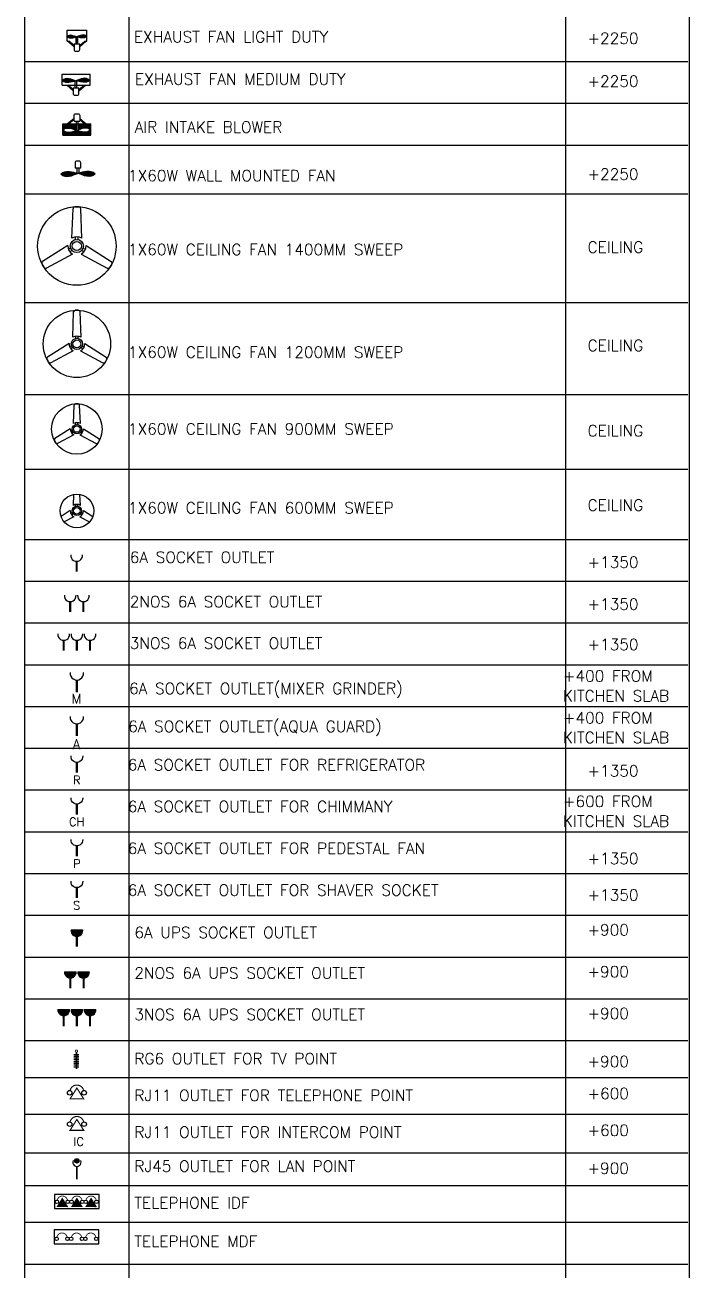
# Model space of a CAD drawing. Header units: metres. Extents: x 191982 to 427160, y -8904 to 80370.
# Drawn here: x 191982 to 203831, y 13673 to 35884 of the extents above; entities that cross this region are included whole.
import ezdxf
from ezdxf.enums import TextEntityAlignment as Align

# ---------------------------------------------------------------- set-up
doc = ezdxf.new("R2010")
doc.units = ezdxf.units.M
doc.header["$LTSCALE"] = 700
doc.header["$MEASUREMENT"] = 0
doc.linetypes.add('dashed', pattern=[0])
doc.layers.get('0').update_dxf_attribs({"lineweight": 9})
for name, color, linetype, lineweight in [('EMATE_LEGENDS', 7, 'Continuous', 30), ('EMATE_LIGHTS', 6, 'Continuous', 30), ('EMATE_POINTS', 1, 'Continuous', 30)]:
    doc.layers.add(name, color=color, linetype=linetype, lineweight=lineweight)
doc.styles.add('ROMAND', font='ROMAND.shx')
pattern_1 = [(45, (14510.01708, 4313.10272), (-0.0883883476, 0.0883883476), [])]

# ---------------------------------------------------------------- blocks, each defined once
blk = doc.blocks.new('SOC-6A')
at = {"const_width": 0.375}
blk.add_lwpolyline([(0, -2.9), (0, -1.04)], dxfattribs=at)
blk.add_arc((0, 0), 1.04, 174.6917, 5.3083)
at = {"style": 'ROMAND'}
blk.add_attdef('TYPE', text='', height=1.5, dxfattribs=at).set_placement((0.31, -4.9), align=Align.CENTER)
at = {"style": 'ROMAND', "flags": 1}
for tag, p in [('WATT', (0.22, -7.19)), ('DESC', (0.22, -9.33))]:
    blk.add_attdef(tag, text='', height=1.5, dxfattribs=at).set_placement(p, align=Align.CENTER)
blk = doc.blocks.new('CFAN-600')
for p, q in [((-62, 99), (-55, 295)), ((62, 99), (55, 295)), ((-117, 5), (-283, -100)), ((-17, 82), (-17, 115)), ((17, 82), (17, 115)), ((117, 5), (283, -100)), ((-54, -103), (-228, -195)), ((-79, -26), (-108, -43)), ((-62, -55), (-92, -72)), ((54, -103), (228, -195)), ((62, -55), (92, -72)), ((79, -26), (108, -43))]:
    blk.add_line(p, q)
for radius in [300, 83.3, 58.3]:
    blk.add_circle((0, 0), radius)
for start, end in [(177.6076, 242.3924), (57.6076, 122.3924), (297.6076, 2.3924)]:
    blk.add_arc((0, 0), 117, start, end)
at = {"style": 'ROMAND', "flags": 1}
for tag, p in [('WATT', (-15, -377)), ('DESC', (-15, -590))]:
    blk.add_attdef(tag, text='', height=150, dxfattribs=at).set_placement(p, align=Align.CENTER)
blk = doc.blocks.new('CFAN-900')
for p, q in [((-62, 99), (-49, 425)), ((62, 99), (49, 425)), ((-117, 5), (-393, -170)), ((-17, 82), (-17, 115)), ((17, 82), (17, 115)), ((117, 5), (393, -170)), ((-54, -103), (-344, -255)), ((-79, -26), (-108, -43)), ((-62, -55), (-92, -72)), ((54, -103), (344, -255)), ((62, -55), (92, -72)), ((79, -26), (108, -43))]:
    blk.add_line(p, q)
at = {"linetype": 'dashed'}
blk.add_circle((0, 0), 450, dxfattribs=at)
for radius in [83.3, 58.3]:
    blk.add_circle((0, 0), radius)
for centre, radius, start, end in [((-24, 424), 25, 92.9274, 177.9847), ((0, -50), 500, 87.0726, 92.9274), ((24, 424), 25, 2.0153, 87.0726), ((0, 0), 117, 177.6076, 242.3924), ((0, 0), 117, 57.6076, 122.3924), ((0, 0), 117, 297.6076, 2.3924), ((-380, -191), 25, 122.0153, 207.0726), ((43, 25), 500, 207.0726, 212.9274), ((-43, 25), 500, 327.0726, 332.9274), ((380, -191), 25, 332.9274, 57.9847), ((-355, -233), 25, 212.9274, 297.9847), ((355, -233), 25, 242.0153, 327.0726)]:
    blk.add_arc(centre, radius, start, end)
at = {"style": 'ROMAND', "flags": 1}
for tag, p in [('WATT', (-15, -377)), ('DESC', (-15, -590))]:
    blk.add_attdef(tag, text='', height=150, dxfattribs=at).set_placement(p, align=Align.CENTER)
blk = doc.blocks.new('CFAN-1200')
for p, q in [((-75, 118), (-59, 570)), ((75, 118), (59, 570)), ((-140, 6), (-523, -234)), ((-20, 98), (-20, 139)), ((20, 98), (20, 139)), ((140, 6), (523, -234)), ((-65, -124), (-464, -336)), ((-95, -32), (-130, -52)), ((-75, -66), (-110, -87)), ((65, -124), (464, -336)), ((75, -66), (110, -87)), ((95, -32), (130, -52))]:
    blk.add_line(p, q)
at = {"linetype": 'dashed'}
blk.add_circle((0, 0), 600, dxfattribs=at)
for radius in [100, 70]:
    blk.add_circle((0, 0), radius)
for centre, radius, start, end in [((-29, 569), 30, 92.9274, 177.9847), ((0, 0), 600, 87.0726, 92.9274), ((29, 569), 30, 2.0153, 87.0726), ((0, 0), 140, 177.6076, 242.3924), ((0, 0), 140, 57.6076, 122.3924), ((0, 0), 140, 297.6076, 2.3924), ((-508, -259), 30, 122.0153, 207.0726), ((0, 0), 600, 207.0726, 212.9274), ((-478, -310), 30, 212.9274, 297.9847), ((478, -310), 30, 242.0153, 327.0726), ((0, 0), 600, 327.0726, 332.9274), ((508, -259), 30, 332.9274, 57.9847)]:
    blk.add_arc(centre, radius, start, end)
at = {"style": 'ROMAND', "flags": 1}
for tag, p in [('WATT', (0, -381)), ('DESC', (0, -595))]:
    blk.add_attdef(tag, text='', height=150, dxfattribs=at).set_placement(p, align=Align.CENTER)
blk = doc.blocks.new('CFAN-1400')
for p, q in [((-88, 138), (-69, 665)), ((88, 138), (69, 665)), ((-163, 7), (-611, -273)), ((-23, 114), (-23, 162)), ((23, 114), (23, 162)), ((163, 7), (611, -273)), ((-76, -145), (-542, -392)), ((-111, -37), (-152, -61)), ((-87, -77), (-128, -101)), ((76, -145), (542, -392)), ((87, -77), (128, -101)), ((111, -37), (152, -61))]:
    blk.add_line(p, q)
at = {"linetype": 'dashed'}
blk.add_circle((0, 0), 700, dxfattribs=at)
for radius in [117, 81.7]:
    blk.add_circle((0, 0), radius)
for centre, radius, start, end in [((-34, 664), 35, 92.9274, 177.9847), ((0, 0), 700, 87.0726, 92.9274), ((34, 664), 35, 2.0153, 87.0726), ((0, 0), 163, 177.6076, 242.3924), ((0, 0), 163, 57.6076, 122.3924), ((0, 0), 163, 297.6076, 2.3924), ((-592, -303), 35, 122.0153, 207.0726), ((0, 0), 700, 207.0726, 212.9274), ((-558, -361), 35, 212.9274, 297.9847), ((558, -361), 35, 242.0153, 327.0726), ((0, 0), 700, 327.0726, 332.9274), ((592, -303), 35, 332.9274, 57.9847)]:
    blk.add_arc(centre, radius, start, end)
at = {"style": 'ROMAND', "flags": 1}
for tag, p in [('WATT', (35, -360)), ('DESC', (35, -574))]:
    blk.add_attdef(tag, text='', height=150, dxfattribs=at).set_placement(p, align=Align.CENTER)
blk = doc.blocks.new('SOC-6A-UPS-3NO')
h = blk.add_hatch()
h.set_pattern_fill('ANSI31', color=256, style=0)
h.set_pattern_definition([(45, (14507.6632, 4313.10272), (-0.0883883476, 0.0883883476), [])])
h.paths.add_polyline_path([(-1.32, 0), (-3.39, 0, 1.097221)])
h = blk.add_hatch()
h.set_pattern_fill('ANSI31', color=256, style=0)
h.set_pattern_definition(pattern_1)
h.paths.add_polyline_path([(1.03, 0), (-1.03, 0, 1.097221)])
h = blk.add_hatch()
h.set_pattern_fill('ANSI31', color=256, style=0)
h.set_pattern_definition([(45, (14512.37097, 4313.10272), (-0.0883883476, 0.0883883476), [])])
h.paths.add_polyline_path([(3.39, 0), (1.32, 0, 1.097221)])
for p, q in [((-3.39, 0), (-1.32, 0)), ((-1.03, 0), (1.03, 0)), ((1.32, 0), (3.39, 0))]:
    blk.add_line(p, q)
at = {"const_width": 0.375}
for points in [[(-2.35, -3), (-2.35, -1.13)], [(0, -3), (0, -1.13)], [(2.35, -3), (2.35, -1.13)]]:
    blk.add_lwpolyline(points, dxfattribs=at)
for centre in [(-2.35, -0.1), (0, -0.1), (2.35, -0.1)]:
    blk.add_arc(centre, 1.04, 174.6917, 5.3083)
at = {"style": 'ROMAND'}
blk.add_attdef('TYPE', text='', height=1.5, dxfattribs=at).set_placement((-0.05, -4.99), align=Align.CENTER)
at = {"style": 'ROMAND', "flags": 1}
for tag, p in [('WATT', (-0.13, -7.28)), ('DESC', (-0.13, -9.42))]:
    blk.add_attdef(tag, text='', height=1.5, dxfattribs=at).set_placement(p, align=Align.CENTER)
blk = doc.blocks.new('SOC-6A-3NO')
at = {"const_width": 0.375}
for points in [[(-2.35, -3), (-2.35, -1.13)], [(0, -3), (0, -1.13)], [(2.35, -3), (2.35, -1.13)]]:
    blk.add_lwpolyline(points, dxfattribs=at)
for centre in [(-2.35, -0.1), (0, -0.1), (2.35, -0.1)]:
    blk.add_arc(centre, 1.04, 174.6917, 5.3083)
at = {"style": 'ROMAND'}
blk.add_attdef('TYPE', text='', height=1.5, dxfattribs=at).set_placement((-0.05, -4.99), align=Align.CENTER)
at = {"style": 'ROMAND', "flags": 1}
for tag, p in [('WATT', (-0.13, -7.28)), ('DESC', (-0.13, -9.42))]:
    blk.add_attdef(tag, text='', height=1.5, dxfattribs=at).set_placement(p, align=Align.CENTER)
blk = doc.blocks.new('SOC-6A-UPS-2NO')
h = blk.add_hatch()
h.set_pattern_fill('ANSI31', color=256, style=0)
h.set_pattern_definition([(45, (14508.84872, 4313.10272), (-0.0883883476, 0.0883883476), [])])
h.paths.add_polyline_path([(-0.14, 0), (-2.2, 0, 1.097221)])
h = blk.add_hatch()
h.set_pattern_fill('ANSI31', color=256, style=0)
h.set_pattern_definition([(45, (14511.20261, 4313.10272), (-0.0883883476, 0.0883883476), [])])
h.paths.add_polyline_path([(2.22, 0), (0.15, 0, 1.097221)])
for p, q in [((-2.2, 0), (-0.14, 0)), ((0.15, 0), (2.22, 0))]:
    blk.add_line(p, q)
at = {"const_width": 0.375}
for points in [[(-1.17, -3), (-1.17, -1.13)], [(1.19, -3), (1.19, -1.13)]]:
    blk.add_lwpolyline(points, dxfattribs=at)
for centre in [(-1.17, -0.1), (1.19, -0.1)]:
    blk.add_arc(centre, 1.04, 174.6917, 5.3083)
at = {"style": 'ROMAND'}
blk.add_attdef('TYPE', text='', height=1.5, dxfattribs=at).set_placement((0.03, -4.99), align=Align.CENTER)
at = {"style": 'ROMAND', "flags": 1}
for tag, p in [('WATT', (-0.06, -7.28)), ('DESC', (-0.06, -9.42))]:
    blk.add_attdef(tag, text='', height=1.5, dxfattribs=at).set_placement(p, align=Align.CENTER)
blk = doc.blocks.new('SOC-6A-2NO')
at = {"const_width": 0.375}
for points in [[(-1.19, -3), (-1.19, -1.13)], [(1.17, -3), (1.17, -1.13)]]:
    blk.add_lwpolyline(points, dxfattribs=at)
for centre in [(-1.19, -0.1), (1.17, -0.1)]:
    blk.add_arc(centre, 1.04, 174.6917, 5.3083)
at = {"style": 'ROMAND'}
blk.add_attdef('TYPE', text='', height=1.5, dxfattribs=at).set_placement((0.01, -4.99), align=Align.CENTER)
at = {"style": 'ROMAND', "flags": 1}
for tag, p in [('WATT', (-0.08, -7.28)), ('DESC', (-0.08, -9.42))]:
    blk.add_attdef(tag, text='', height=1.5, dxfattribs=at).set_placement(p, align=Align.CENTER)
blk = doc.blocks.new('SOC-6A-UPS')
h = blk.add_hatch()
h.set_pattern_fill('ANSI31', color=256, style=0)
h.set_pattern_definition(pattern_1)
h.paths.add_polyline_path([(1.03, 0), (-1.03, 0, 1.097221)])
blk.add_line((-1.03, 0), (1.03, 0))
at = {"const_width": 0.375}
blk.add_lwpolyline([(0, -3), (0, -1.13)], dxfattribs=at)
blk.add_arc((0, -0.1), 1.04, 174.6917, 5.3083)
at = {"style": 'ROMAND'}
blk.add_attdef('TYPE', text='', height=1.5, dxfattribs=at).set_placement((0.31, -4.99), align=Align.CENTER)
at = {"style": 'ROMAND', "flags": 1}
for tag, p in [('WATT', (0.22, -7.28)), ('DESC', (0.22, -9.42))]:
    blk.add_attdef(tag, text='', height=1.5, dxfattribs=at).set_placement(p, align=Align.CENTER)
blk = doc.blocks.new('*X147')
at = {"color": 0}
for p, q in [((9094.06, 12480.81), (9094.49, 12481.25)), ((9094.13, 12480.61), (9094.69, 12481.17)), ((9094.29, 12480.48), (9094.82, 12481.01)), ((9094.55, 12480.46), (9094.84, 12480.75))]:
    blk.add_line(p, q, dxfattribs=at)
blk = doc.blocks.new('SOC-LAN')
at = {"const_width": 0.288}
blk.add_lwpolyline([(0, -3.66), (0, -1.34)], dxfattribs=at)
blk.add_circle((0, -0.4), 0.4)
blk.add_arc((0, -0.64), 0.75, 156.4218, 23.5782)
at = {"rotation": 180}
blk.add_blockref('*X147', (9094.45, 12480.45), dxfattribs=at)
at = {"style": 'ROMAND'}
blk.add_attdef('TYPE', text='', height=1.5, dxfattribs=at).set_placement((-0.04, -5.78), align=Align.CENTER)
at = {"style": 'ROMAND', "flags": 1}
blk.add_attdef('DESC', text='', height=1.5, dxfattribs=at).set_placement((-0.13, -7.94), align=Align.CENTER)
blk = doc.blocks.new('MDF-TEL')
blk.add_lwpolyline([(-4, -2.5), (4, -2.5), (4, 0), (-4, 0)], close=True)
at = {"const_width": 0.15}
for points in [[(-1.68, -1.3, 0.807186), (-3.5, -1.3, 0.807186)], [(0.91, -1.3, 0.807186), (-0.9, -1.3, 0.807186)], [(3.45, -1.3, 0.807186), (1.63, -1.3, 0.807186)]]:
    blk.add_lwpolyline(points, format="xyb", dxfattribs=at)
for centre in [(-3.55, -1.6), (-1.63, -1.6), (-0.96, -1.6), (0.97, -1.6), (1.58, -1.6), (3.51, -1.6)]:
    blk.add_circle(centre, 0.304)
at = {"style": 'ROMAND'}
blk.add_attdef('TYPE', text='', height=1.5, dxfattribs=at).set_placement((0.05, -4.46), align=Align.CENTER)
at = {"style": 'ROMAND', "flags": 1}
blk.add_attdef('DESC', text='', height=1.5, dxfattribs=at).set_placement((-0.04, -6.62), align=Align.CENTER)
blk = doc.blocks.new('IDF-TEL')
h = blk.add_hatch()
h.set_pattern_fill('ANSI31', color=256, style=0)
h.set_pattern_definition([(45, (13201.8859, -926.31735), (-0.0883883476, 0.0883883476), [])])
h.paths.add_polyline_path([(-1.68, -2.12), (-2.59, -0.66), (-3.5, -2.12)])
h.paths.add_polyline_path([(0.92, -2.12), (0.01, -0.66), (-0.91, -2.12)])
h.paths.add_polyline_path([(3.45, -2.12), (2.54, -0.66), (1.63, -2.12)])
blk.add_lwpolyline([(-4, -2.5), (4, -2.5), (4, 0), (-4, 0)], close=True)
at = {"const_width": 0.15}
for points in [[(-3.5, -2.12), (-1.68, -2.12), (-2.59, -0.66)], [(-0.91, -2.12), (0.92, -2.12), (0.01, -0.66)], [(1.63, -2.12), (3.45, -2.12), (2.54, -0.66)]]:
    blk.add_lwpolyline(points, close=True, dxfattribs=at)
for points in [[(-1.68, -0.99, 0.807186), (-3.5, -0.99, 0.807186)], [(0.91, -0.99, 0.807186), (-0.9, -0.99, 0.807186)], [(3.45, -0.99, 0.807186), (1.63, -0.99, 0.807186)]]:
    blk.add_lwpolyline(points, format="xyb", dxfattribs=at)
for centre in [(-3.55, -1.29), (-1.63, -1.29), (-0.96, -1.29), (0.97, -1.29), (1.58, -1.29), (3.51, -1.29)]:
    blk.add_circle(centre, 0.304)
at = {"style": 'ROMAND'}
blk.add_attdef('TYPE', text='', height=1.5, dxfattribs=at).set_placement((0.05, -4.46), align=Align.CENTER)
at = {"style": 'ROMAND', "flags": 1}
blk.add_attdef('DESC', text='', height=1.5, dxfattribs=at).set_placement((-0.04, -6.62), align=Align.CENTER)
blk = doc.blocks.new('SOC-TEL')
at = {"const_width": 0.2}
blk.add_lwpolyline([(1.21, -0.98, 0.807186), (-1.21, -0.98, 0.807186)], format="xyb", dxfattribs=at)
blk.add_lwpolyline([(-1.22, -2.47), (1.22, -2.47), (0, -0.54)], close=True, dxfattribs=at)
for centre in [(-1.28, -1.37), (1.28, -1.37)]:
    blk.add_circle(centre, 0.406)
at = {"style": 'ROMAND'}
blk.add_attdef('TYPE', text='', height=1.5, dxfattribs=at).set_placement((0.32, -5.24), align=Align.CENTER)
at = {"style": 'ROMAND', "flags": 1}
blk.add_attdef('DESC', text='', height=1.5, dxfattribs=at).set_placement((0.24, -7.4), align=Align.CENTER)
blk = doc.blocks.new('SOC-TV')
for p, q in [((-0.46, -0.8), (0.43, -0.8)), ((-0.46, -1.11), (0.43, -1.11)), ((-0.46, -1.42), (0.43, -1.42)), ((-0.46, -1.73), (0.43, -1.73)), ((-0.46, -2.05), (0.43, -2.05)), ((-0.46, -2.36), (0.43, -2.36)), ((-0.46, -2.67), (0.43, -2.67)), ((-0.46, -2.99), (0.43, -2.99))]:
    blk.add_line(p, q)
at = {"const_width": 0.162}
blk.add_lwpolyline([(-0.21, -0.21, 1), (0.21, -0.21, 1)], format="xyb", close=True, dxfattribs=at)
at = {"const_width": 0.264}
blk.add_lwpolyline([(0, -3.4), (0, -0.43)], dxfattribs=at)
at = {"style": 'ROMAND'}
blk.add_attdef('TYPE', text='', height=1.5, dxfattribs=at).set_placement((0.32, -5.39), align=Align.CENTER)
at = {"style": 'ROMAND', "flags": 1}
blk.add_attdef('DESC', text='', height=1.5, dxfattribs=at).set_placement((0.24, -7.55), align=Align.CENTER)
blk = doc.blocks.new('BLOWER')
h = blk.add_hatch()
h.set_pattern_fill('ANSI31', color=256, scale=100, style=0)
h.set_pattern_definition([(45, (17507.187, 9088.299), (-8.838835, 8.838835), [])])
h.paths.add_polyline_path([(-64, -96), (-32, -108), (-15, -115), (-15, 0), (-250, 0), (-250, -200), (250, -200), (250, 0), (15, 0), (15, -114), (29, -108), (61, -96), (93, -85), (125, -78), (157, -75), (187, -79), (216, -91), (243, -113), (216, -132), (187, -142), (157, -147), (125, -146), (93, -141), (61, -135), (29, -127), (-1, -120), (-32, -127), (-64, -135), (-96, -141), (-128, -146), (-159, -147), (-190, -142), (-219, -132), (-246, -113), (-219, -91), (-190, -79), (-159, -75), (-128, -78), (-96, -85)])
at = {"linetype": 'dashed'}
for p, q in [((-250, 0), (250, 0)), ((-250, -200), (-250, 0)), ((250, -200), (250, 0)), ((-250, -200), (250, -200)), ((144, -200), (175, -200))]:
    blk.add_line(p, q, dxfattribs=at)
for p, q in [((-51, 48), (51, 48)), ((-15, 48), (-15, -115)), ((15, 48), (15, -114))]:
    blk.add_line(p, q)
for points in [[(-51, 98), (-167, 0)], [(-51, 78), (-144, 0)], [(51, 98), (167, 0)], [(51, 78), (144, 0)], [(-246, -113), (-219, -91), (-190, -79), (-159, -75), (-128, -78), (-96, -85), (-64, -96), (-32, -108), (-1, -120)], [(-246, -113), (-219, -132), (-190, -142), (-159, -147), (-128, -146), (-96, -141), (-64, -135), (-32, -127), (-1, -120)], [(243, -113), (216, -91), (187, -79), (157, -75), (125, -78), (93, -85), (61, -96), (29, -108), (-1, -120)], [(243, -113), (216, -132), (187, -142), (157, -147), (125, -146), (93, -141), (61, -135), (29, -127), (-1, -120)]]:
    blk.add_lwpolyline(points)
blk.add_lwpolyline([(-51, 48), (-51, 148, -0.414214), (-20, 179), (20, 179, -0.414214), (51, 148), (51, 48, -0.414214)], format="xyb")
at = {"style": 'ROMAND', "flags": 1}
for tag, p in [('WATT', (-35, -190)), ('DESC', (-35, -404))]:
    blk.add_attdef(tag, text='', height=150, dxfattribs=at).set_placement(p, align=Align.CENTER)
blk = doc.blocks.new('EX-MED')
h = blk.add_hatch()
h.set_pattern_fill('ANSI31', color=256, scale=100, style=0)
h.set_pattern_definition([(45, (17455.293, 9131.67), (-8.838835, 8.838835), [])])
h.paths.add_polyline_path([(-96, -141), (-64, -135), (-32, -127), (-1, -120), (-32, -108), (-64, -96), (-96, -85), (-128, -78), (-159, -75), (-190, -79), (-219, -91), (-246, -113), (-219, -132), (-190, -142), (-159, -147), (-128, -146)])
h.paths.add_polyline_path([(29, -108), (-1, -120), (29, -127), (61, -135), (93, -141), (125, -146), (157, -147), (187, -142), (216, -132), (243, -113), (216, -91), (187, -79), (157, -75), (125, -78), (93, -85), (61, -96)])
at = {"linetype": 'dashed'}
for p, q in [((-250, 0), (250, 0)), ((-250, -200), (-250, 0)), ((250, -200), (250, 0)), ((-250, -200), (250, -200)), ((144, -200), (175, -200))]:
    blk.add_line(p, q, dxfattribs=at)
for p, q in [((-15, -248), (-15, -123)), ((15, -248), (15, -124)), ((-51, -248), (51, -248))]:
    blk.add_line(p, q)
for points in [[(-246, -113), (-219, -91), (-190, -79), (-159, -75), (-128, -78), (-96, -85), (-64, -96), (-32, -108), (-1, -120)], [(-246, -113), (-219, -132), (-190, -142), (-159, -147), (-128, -146), (-96, -141), (-64, -135), (-32, -127), (-1, -120)], [(-51, -298), (-167, -200)], [(-51, -278), (-144, -200)], [(243, -113), (216, -91), (187, -79), (157, -75), (125, -78), (93, -85), (61, -96), (29, -108), (-1, -120)], [(243, -113), (216, -132), (187, -142), (157, -147), (125, -146), (93, -141), (61, -135), (29, -127), (-1, -120)], [(51, -278), (144, -200)], [(51, -298), (167, -200)]]:
    blk.add_lwpolyline(points)
blk.add_lwpolyline([(-51, -248), (-51, -348, 0.414214), (-20, -379), (20, -379, 0.414214), (51, -348), (51, -248, 0.414214)], format="xyb")
at = {"style": 'ROMAND', "flags": 1}
for tag, p in [('WATT', (-2, -190)), ('DESC', (-2, -404))]:
    blk.add_attdef(tag, text='', height=150, dxfattribs=at).set_placement(p, align=Align.CENTER)
blk = doc.blocks.new('EX-LIGHT')
h = blk.add_hatch()
h.set_pattern_fill('ANSI31', color=256, scale=100, style=0)
h.set_pattern_definition([(45, (18621.371, 9187.677), (-8.838835, 8.838835), [])])
h.paths.add_polyline_path([(-15, -248), (15, -248), (15, -124), (-1, -120), (-15, -123)])
h.paths.add_polyline_path([(-47, -131), (-24, -125), (-1, -120), (-24, -112), (-47, -103), (-70, -95), (-93, -89), (-116, -87), (-138, -90), (-160, -99), (-175, -112), (-175, -118), (-160, -129), (-138, -136), (-116, -140), (-93, -139), (-70, -136)])
h.paths.add_polyline_path([(67, -136), (91, -139), (113, -140), (136, -136), (157, -129), (175, -116), (175, -114), (157, -99), (136, -90), (113, -87), (91, -89), (67, -95), (44, -103), (21, -112), (-1, -120), (21, -125), (44, -131)])
at = {"linetype": 'dashed'}
for p, q in [((-175, -200), (-175, 0)), ((-175, 0), (175, 0)), ((175, -200), (175, 0)), ((-175, -200), (-144, -200)), ((144, -200), (175, -200))]:
    blk.add_line(p, q, dxfattribs=at)
for p, q in [((-15, -248), (-15, -123)), ((15, -248), (15, -124)), ((-51, -248), (51, -248))]:
    blk.add_line(p, q)
for points in [[(-179, -115), (-160, -99), (-138, -90), (-116, -87), (-93, -89), (-70, -95), (-47, -103), (-24, -112), (-1, -120)], [(-179, -115), (-160, -129), (-138, -136), (-116, -140), (-93, -139), (-70, -136), (-47, -131), (-24, -125), (-1, -120)], [(-51, -298), (-167, -200)], [(-51, -278), (-144, -200)], [(176, -115), (157, -99), (136, -90), (113, -87), (91, -89), (67, -95), (44, -103), (21, -112), (-1, -120)], [(176, -115), (157, -129), (136, -136), (113, -140), (91, -139), (67, -136), (44, -131), (21, -125), (-1, -120)], [(51, -298), (167, -200)], [(51, -278), (144, -200)]]:
    blk.add_lwpolyline(points)
blk.add_lwpolyline([(-51, -248), (-51, -348, 0.414214), (-20, -379), (20, -379, 0.414214), (51, -348), (51, -248, 0.414214)], format="xyb")
at = {"style": 'ROMAND', "flags": 1}
for tag, p in [('WATT', (36, -200)), ('DESC', (36, -414))]:
    blk.add_attdef(tag, text='', height=150, dxfattribs=at).set_placement(p, align=Align.CENTER)
blk = doc.blocks.new('WFAN')
h = blk.add_hatch()
h.set_pattern_fill('ANSI31', color=256, scale=125, angle=180, style=0)
h.set_pattern_definition([(225, (-21819.117, -11783.878), (11.048543, -11.048543), [])])
h.paths.add_polyline_path([(120, -193), (80, -201), (40, -210), (2, -219), (40, -234), (80, -249), (120, -263), (160, -272), (199, -275), (237, -271), (273, -256), (307, -228), (273, -205), (237, -191), (199, -186), (160, -187)])
h.paths.add_polyline_path([(-37, -234), (2, -219), (-37, -210), (-76, -201), (-116, -193), (-156, -187), (-196, -186), (-234, -191), (-270, -205), (-303, -228), (-270, -256), (-234, -271), (-196, -275), (-156, -272), (-116, -263), (-76, -249)])
for p, q in [((51, -130), (-51, -130)), ((-19, -130), (-19, -214)), ((19, -130), (19, -215))]:
    blk.add_line(p, q)
blk.add_lwpolyline([(51, -130), (51, -31, 0.414214), (20, 0), (-20, 0, 0.414214), (-51, -31), (-51, -130, 0.414214)], format="xyb")
for points in [[(-303, -228), (-270, -205), (-234, -191), (-196, -186), (-156, -187), (-116, -193), (-76, -201), (-37, -210), (2, -219)], [(-303, -228), (-270, -256), (-234, -271), (-196, -275), (-156, -272), (-116, -263), (-76, -249), (-37, -234), (2, -219)], [(307, -228), (273, -205), (237, -191), (199, -186), (160, -187), (120, -193), (80, -201), (40, -210), (2, -219)], [(307, -228), (273, -256), (237, -271), (199, -275), (160, -272), (120, -263), (80, -249), (40, -234), (2, -219)]]:
    blk.add_lwpolyline(points)
at = {"style": 'ROMAND', "flags": 1}
for tag, p in [('WATT', (-2, -150)), ('DESC', (-2, -364))]:
    blk.add_attdef(tag, text='', height=150, dxfattribs=at).set_placement(p, align=Align.CENTER)

msp = doc.modelspace()

# ---------------------------------------------------------------- linework, layer by layer
at = {"layer": 'EMATE_LEGENDS'}
for p, q in [((191982.052, 35230.946), (203808.961, 35230.946)), ((191982.052, 34485.83), (203808.961, 34485.83)), ((191982.052, 33740.715), (203808.961, 33740.715)), ((191982.052, 32871.674), (203808.961, 32871.674)), ((191982.052, 30932.604), (203808.961, 30932.604)), ((191982.052, 29291.792), (203808.961, 29291.792)), ((191982.052, 27959.897), (203808.961, 27959.897)), ((191982.052, 26707.917), (203808.961, 26707.917)), ((191982.052, 25962.801), (203808.961, 25962.801)), ((191982.052, 25217.686), (203808.961, 25217.686)), ((191982.052, 24472.571), (203808.961, 24472.571)), ((191982.052, 23727.456), (203808.961, 23727.456)), ((191982.052, 22982.34), (203808.961, 22982.34)), ((191982.052, 22237.225), (203808.961, 22237.225)), ((191982.052, 21492.11), (203808.961, 21492.11)), ((191982.052, 20746.994), (203808.961, 20746.994)), ((191982.052, 20001.879), (203808.961, 20001.879)), ((191982.052, 19256.764), (203808.961, 19256.764)), ((191982.052, 18511.649), (203808.961, 18511.649)), ((191982.052, 17766.533), (203808.961, 17766.533)), ((191982.052, 17111.156), (203808.961, 17111.156)), ((191982.052, 16455.779), (203808.961, 16455.779)), ((191982.052, 15767.259), (203808.961, 15767.259)), ((191982.052, 15181.799), (203808.961, 15181.799)), ((191982.052, 14526.162), (203808.961, 14526.162)), ((191982.052, 13781.046), (203808.961, 13781.046))]:
    msp.add_line(p, q, dxfattribs=at)
msp.add_lwpolyline([(191982.052, 80369.506), (203830.889, 80369.506), (203830.889, -8904.059), (191982.052, -8904.059)], close=True, dxfattribs=at)
for points in [[(193836.711, 80369.506), (193836.711, -8904.059)], [(201625.132, 80369.506), (201625.132, -8904.059)]]:
    msp.add_lwpolyline(points, dxfattribs=at)

# ---------------------------------------------------------------- block references
at = {"layer": 'EMATE_LIGHTS'}
for name, p in [('EX-LIGHT', (192909.219, 35792.464)), ('EX-MED', (192894.179, 35007.286)), ('BLOWER', (192909.381, 34119.248)), ('WFAN', (192927.921, 33456.363)), ('CFAN-1400', (192909.381, 31939.97)), ('CFAN-1200', (192909.381, 30193.952)), ('CFAN-900', (192909.381, 28675.574)), ('CFAN-600', (192909.381, 27215.156))]:
    msp.add_blockref(name, p, dxfattribs=at)
at = {"layer": 'EMATE_POINTS', "xscale": 100, "yscale": 100, "zscale": 100}
for name, p in [('SOC-6A', (192904.879, 26420.969)), ('SOC-6A-2NO', (192909.381, 25711.339)), ('SOC-6A-3NO', (192909.381, 25021.316)), ('SOC-6A-UPS', (192909.381, 19742.135)), ('SOC-6A-UPS-2NO', (192909.381, 18996.428)), ('SOC-6A-UPS-3NO', (192909.381, 18323.744)), ('SOC-TV', (192901.466, 17600.038)), ('SOC-TEL', (192909.381, 16974.202)), ('SOC-LAN', (192909.381, 15660.831)), ('IDF-TEL', (192908.8, 15020.159)), ('MDF-TEL', (192903.077, 14391.428))]:
    msp.add_blockref(name, p, dxfattribs=at)
at = {"layer": 'EMATE_POINTS'}
ref = msp.add_blockref('SOC-6A', (192909.381, 24320.1), dxfattribs=dict(at, xscale=116.6666666686069, yscale=116.6666666686069, zscale=116.6666666686069))
ref.add_attrib('TYPE', 'M', dxfattribs={"layer": '0', "height": 175, "style": 'ROMAND'}).set_placement((192900.353, 23778.549), align=Align.CENTER)
ref = msp.add_blockref('SOC-6A', (192909.381, 23537.854), dxfattribs=dict(at, xscale=116.6666666686069, yscale=116.6666666686069, zscale=116.6666666686069))
ref.add_attrib('TYPE', 'A', dxfattribs={"layer": '0', "height": 175, "style": 'ROMAND'}).set_placement((192903.253, 22966.502), align=Align.CENTER)
ref = msp.add_blockref('SOC-6A', (192909.381, 22834.384), dxfattribs=dict(at, xscale=-100, yscale=100, zscale=100))
ref.add_attrib('TYPE', 'R', dxfattribs={"layer": '0', "height": 150, "style": 'ROMAND'}).set_placement((192906.532, 22338.993), align=Align.CENTER)
ref = msp.add_blockref('SOC-6A', (192909.381, 22089.269), dxfattribs=dict(at, xscale=-100, yscale=100, zscale=100))
ref.add_attrib('TYPE', 'CH', dxfattribs={"layer": '0', "height": 150, "style": 'ROMAND'}).set_placement((192906.532, 21593.878), align=Align.CENTER)
ref = msp.add_blockref('SOC-6A', (192909.381, 21344.154), dxfattribs=dict(at, xscale=-100, yscale=100, zscale=100))
ref.add_attrib('TYPE', 'P', dxfattribs={"layer": '0', "height": 150, "style": 'ROMAND'}).set_placement((192906.532, 20848.763), align=Align.CENTER)
ref = msp.add_blockref('SOC-6A', (192909.381, 20599.039), dxfattribs=dict(at, xscale=-100, yscale=100, zscale=100))
ref.add_attrib('TYPE', 'S', dxfattribs={"layer": '0', "height": 150, "style": 'ROMAND'}).set_placement((192906.532, 20103.647), align=Align.CENTER)
at = {"layer": 'EMATE_POINTS', "xscale": 100, "yscale": 100, "zscale": 100}
msp.add_blockref('SOC-TEL', (192909.381, 16413.646), dxfattribs=at).add_auto_attribs({'TYPE': 'IC'})

# ---------------------------------------------------------------- texts
at = {"layer": 'EMATE_LEGENDS', "style": 'ROMAND'}
for s, p in [('EXHAUST FAN LIGHT DUTY', (193928.941, 35571.499)), ('+2250', (202019.838, 35545.206)), ('EXHAUST FAN MEDIUM DUTY', (193947.163, 34818.244)), ('+2250', (202019.838, 34779.167)), ('AIR INTAKE BLOWER', (193941.685, 33961.964)), ('+2250', (202019.838, 33122.253)), ('1X60W WALL MOUNTED FAN', (193822.085, 33096.06)), ('CEILING', (202019.838, 31820.838)), ('1X60W CEILING FAN 1400MM SWEEP', (193822.085, 31776.894)), ('CEILING', (202019.838, 30064.726)), ('1X60W CEILING FAN 1200MM SWEEP', (193822.085, 29946.243)), ('1X60W CEILING FAN 900MM SWEEP', (193822.085, 28576.629)), ('CEILING', (202019.838, 28545.926)), ('1X60W CEILING FAN 600MM SWEEP', (193822.085, 27170.172)), ('CEILING', (202019.838, 27216.975)), ('6A SOCKET OUTLET', (193852.474, 26287.308)), ('+1350', (202019.838, 26200.277)), ('2NOS 6A SOCKET OUTLET', (193852.474, 25495.859)), ('+1350', (202019.838, 25452.224)), ('3NOS 6A SOCKET OUTLET', (193852.474, 24756.404)), ('+1350', (202019.838, 24731.876)), ('+400 FROM ', (201581.015, 24169.608)), ('6A SOCKET OUTLET(MIXER GRINDER)', (193839.303, 23949.116)), ('KITCHEN SLAB', (201581.015, 23817.921)), ('+400 FROM ', (201581.015, 23424.493)), ('6A SOCKET OUTLET(AQUA GUARD)', (193824.79, 23271.454)), ('KITCHEN SLAB', (201581.015, 23072.806)), ('6A SOCKET OUTLET FOR REFRIGERATOR', (193816.789, 22587.058)), ('+1350', (202019.838, 22477.78)), ('6A SOCKET OUTLET FOR CHIMMANY', (193816.789, 21841.942)), ('+600 FROM ', (201581.015, 21934.263)), ('KITCHEN SLAB', (201581.015, 21582.575)), ('6A SOCKET OUTLET FOR PEDESTAL FAN', (193816.789, 21096.827)), ('+1350', (202019.838, 20913.894)), ('6A SOCKET OUTLET FOR SHAVER SOCKET', (193816.789, 20351.712)), ('+1350', (202019.838, 20264.591)), ('6A UPS SOCKET OUTLET', (193934.797, 19594.921)), ('+900', (202019.838, 19641.077)), ('2NOS 6A UPS SOCKET OUTLET', (193934.797, 18872.521)), ('+900', (202019.838, 18896.175)), ('3NOS 6A UPS SOCKET OUTLET', (193934.797, 18133.066)), ('+900', (202019.838, 18151.274)), ('RG6 OUTLET FOR TV POINT', (193934.797, 17345.614)), ('+900', (202019.838, 17294.055)), ('RJ11 OUTLET FOR TELEPHONE POINT', (193934.797, 16690.237)), ('+600', (202019.838, 16722.215)), ('RJ11 OUTLET FOR INTERCOM POINT', (193934.797, 16034.86)), ('+600', (202019.838, 16066.838)), ('RJ45 OUTLET FOR LAN POINT', (193934.797, 15426.062)), ('+900', (202019.838, 15389.198)), ('TELEPHONE IDF', (193934.797, 14773.109)), ('TELEPHONE MDF', (193934.797, 14087.307))]:
    msp.add_text(s, height=200, dxfattribs=at).set_placement(p)

doc.saveas('drawing.dxf')
